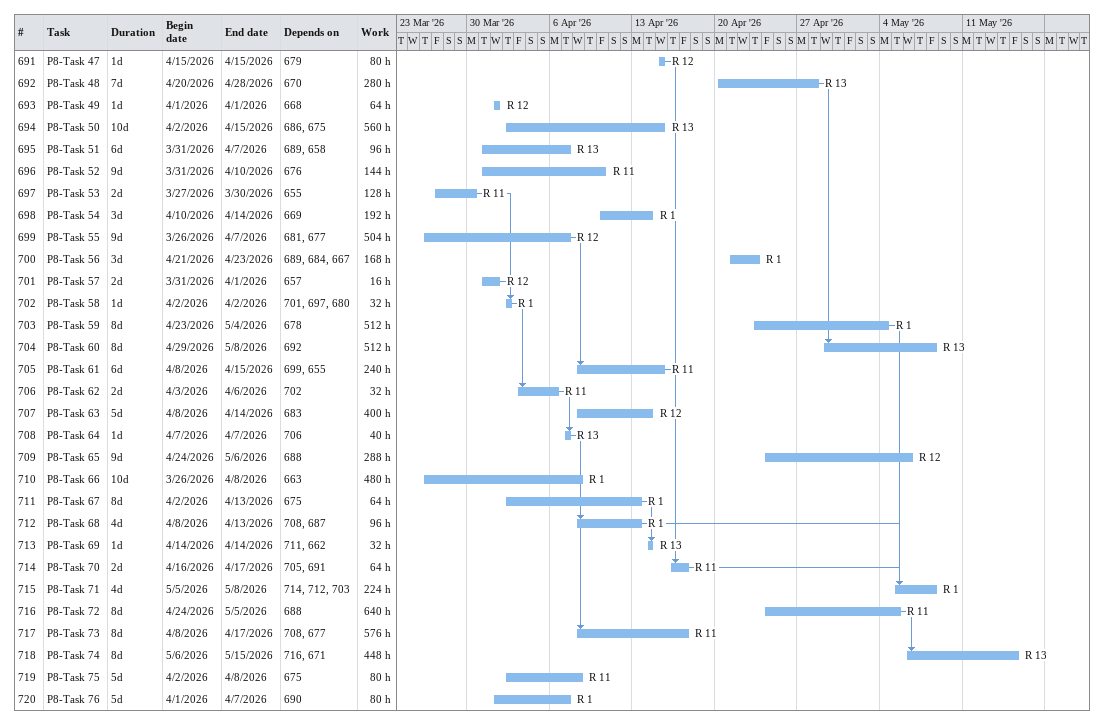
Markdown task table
| ID | Task | Duration | Start | Finish | Predecessors | Resources | Work (h) |
|---|---|---|---|---|---|---|---|
| 691 | P8-Task 47 | 1d | 2026-04-15 | 2026-04-15 | 679 | R 12 | 80 |
| 692 | P8-Task 48 | 7d | 2026-04-20 | 2026-04-28 | 670 | R 13 | 280 |
| 693 | P8-Task 49 | 1d | 2026-04-01 | 2026-04-01 | 668 | R 12 | 64 |
| 694 | P8-Task 50 | 10d | 2026-04-02 | 2026-04-15 | 686, 675 | R 13 | 560 |
| 695 | P8-Task 51 | 6d | 2026-03-31 | 2026-04-07 | 689, 658 | R 13 | 96 |
| 696 | P8-Task 52 | 9d | 2026-03-31 | 2026-04-10 | 676 | R 11 | 144 |
| 697 | P8-Task 53 | 2d | 2026-03-27 | 2026-03-30 | 655 | R 11 | 128 |
| 698 | P8-Task 54 | 3d | 2026-04-10 | 2026-04-14 | 669 | R 1 | 192 |
| 699 | P8-Task 55 | 9d | 2026-03-26 | 2026-04-07 | 681, 677 | R 12 | 504 |
| 700 | P8-Task 56 | 3d | 2026-04-21 | 2026-04-23 | 689, 684, 667 | R 1 | 168 |
| 701 | P8-Task 57 | 2d | 2026-03-31 | 2026-04-01 | 657 | R 12 | 16 |
| 702 | P8-Task 58 | 1d | 2026-04-02 | 2026-04-02 | 701, 697, 680 | R 1 | 32 |
| 703 | P8-Task 59 | 8d | 2026-04-23 | 2026-05-04 | 678 | R 1 | 512 |
| 704 | P8-Task 60 | 8d | 2026-04-29 | 2026-05-08 | 692 | R 13 | 512 |
| 705 | P8-Task 61 | 6d | 2026-04-08 | 2026-04-15 | 699, 655 | R 11 | 240 |
| 706 | P8-Task 62 | 2d | 2026-04-03 | 2026-04-06 | 702 | R 11 | 32 |
| 707 | P8-Task 63 | 5d | 2026-04-08 | 2026-04-14 | 683 | R 12 | 400 |
| 708 | P8-Task 64 | 1d | 2026-04-07 | 2026-04-07 | 706 | R 13 | 40 |
| 709 | P8-Task 65 | 9d | 2026-04-24 | 2026-05-06 | 688 | R 12 | 288 |
| 710 | P8-Task 66 | 10d | 2026-03-26 | 2026-04-08 | 663 | R 1 | 480 |
| 711 | P8-Task 67 | 8d | 2026-04-02 | 2026-04-13 | 675 | R 1 | 64 |
| 712 | P8-Task 68 | 4d | 2026-04-08 | 2026-04-13 | 708, 687 | R 1 | 96 |
| 713 | P8-Task 69 | 1d | 2026-04-14 | 2026-04-14 | 711, 662 | R 13 | 32 |
| 714 | P8-Task 70 | 2d | 2026-04-16 | 2026-04-17 | 705, 691 | R 11 | 64 |
| 715 | P8-Task 71 | 4d | 2026-05-05 | 2026-05-08 | 714, 712, 703 | R 1 | 224 |
| 716 | P8-Task 72 | 8d | 2026-04-24 | 2026-05-05 | 688 | R 11 | 640 |
| 717 | P8-Task 73 | 8d | 2026-04-08 | 2026-04-17 | 708, 677 | R 11 | 576 |
| 718 | P8-Task 74 | 8d | 2026-05-06 | 2026-05-15 | 716, 671 | R 13 | 448 |
| 719 | P8-Task 75 | 5d | 2026-04-02 | 2026-04-08 | 675 | R 11 | 80 |
| 720 | P8-Task 76 | 5d | 2026-04-01 | 2026-04-07 | 690 | R 1 | 80 |
